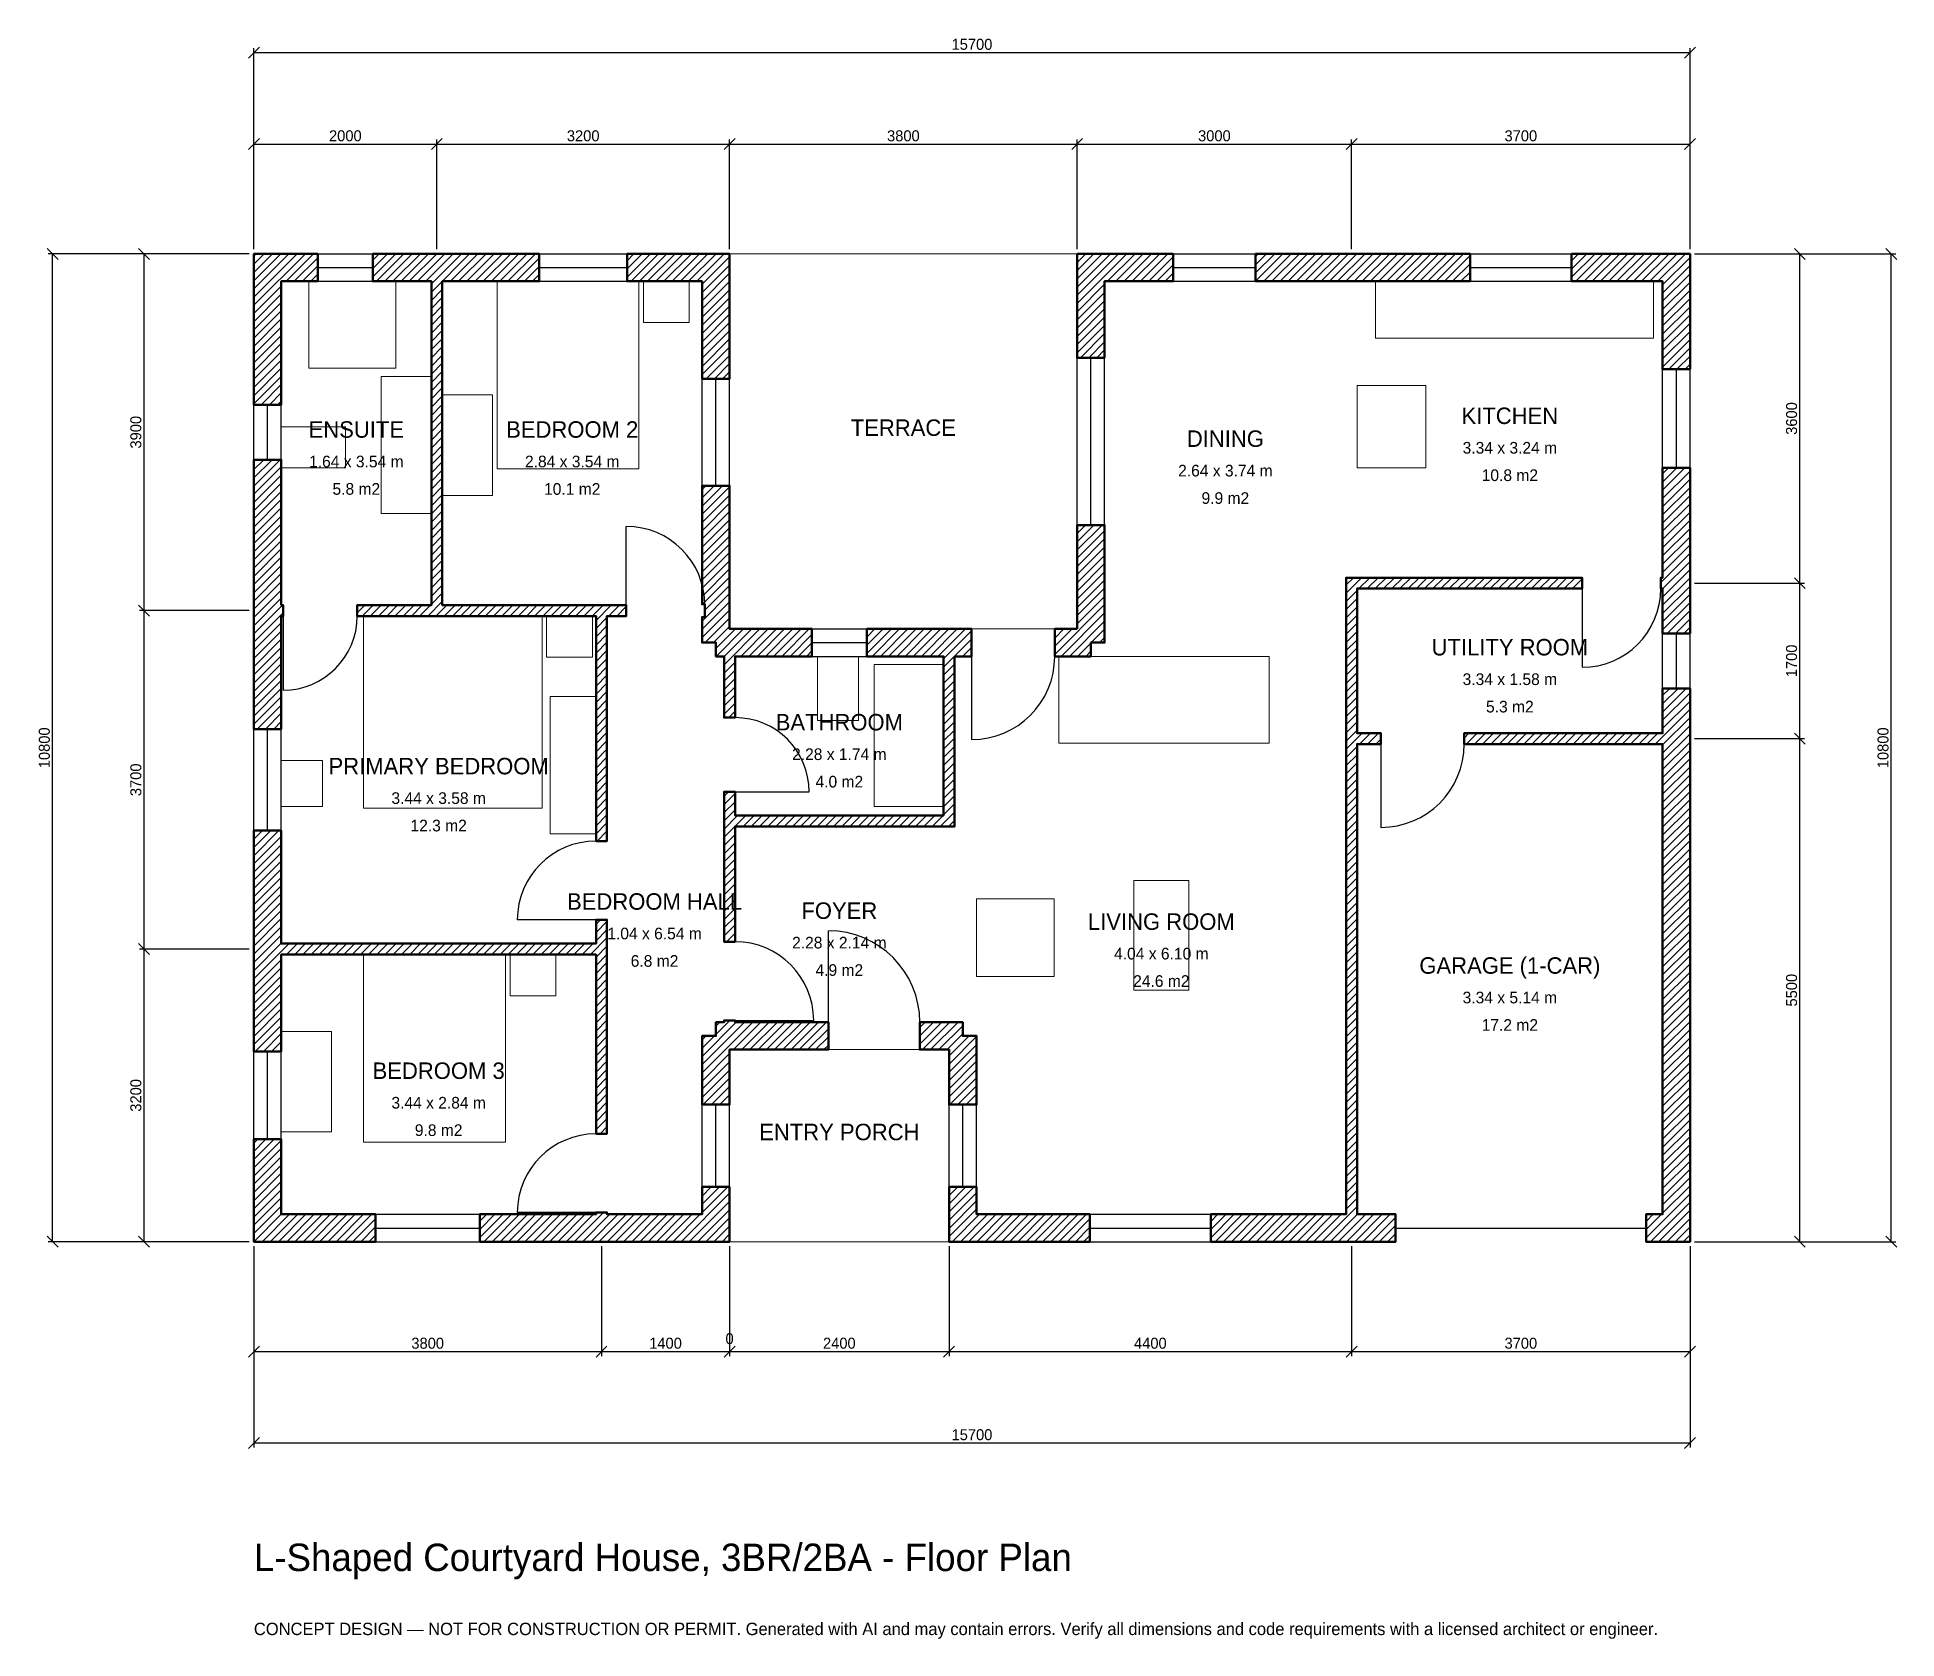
# Model space of a CAD drawing. Header units: millimetres. Extents: x -2369 to 17960, y -4341 to 13169.
import ezdxf
from ezdxf.enums import TextEntityAlignment as Align

# ---------------------------------------------------------------- set-up
doc = ezdxf.new("R2010")
doc.units = ezdxf.units.MM
doc.linetypes.add('DASHED', pattern=[1.524, 1.27, -0.254])
for name, color, linetype, lineweight in [('A-ANNO-DIMS', 1, 'Continuous', 13), ('A-ANNO-TEXT', 7, 'Continuous', 18), ('A-AREA-IDEN', 7, 'Continuous', 18), ('A-DOOR', 2, 'Continuous', 25), ('A-FLOR-FIXT', 9, 'Continuous', 13), ('A-FURN', 9, 'Continuous', 13), ('A-GLAZ', 4, 'Continuous', 25), ('A-SITE-PAVE', 8, 'Continuous', 13), ('A-WALL', 7, 'Continuous', 50), ('A-WALL-PATT', 8, 'Continuous', 13)]:
    doc.layers.add(name, color=color, linetype=linetype, lineweight=lineweight)
doc.dimstyles.new('PLAN', dxfattribs={"dimtxt": 120, "dimasz": 80, "dimexe": 50, "dimexo": 50, "dimgap": 30, "dimtad": 1, "dimdec": 0, "dimtsz": 60, "dimcen": 2.5, "dimclrd": 1, "dimclre": 1, "dimazin": 3, "dimtfac": 1, "dimtmove": 0, "dimatfit": 3})

msp = doc.modelspace()

# ---------------------------------------------------------------- hatches: boundary and pattern name
at = {"layer": 'A-WALL-PATT'}
h = msp.add_hatch(dxfattribs=at)
h.set_pattern_fill('ANSI31', color=8, scale=20)
h.paths.add_polyline_path([(3950, 0), (3860, 0), (3860, -0.001), (3740, -0.001), (3740, 0), (3650, 0), (2470, 0), (2470, 300), (3650, 300), (3740, 300), (3740, 320), (3860, 320), (3860, 300), (3950, 300), (4900, 300), (4900, 600), (5200, 600), (5200, 300), (5200.001, 300), (5200.001, 0), (5200.001, 0), (5200, 0), (5200, -0.001), (4900, -0.001), (4900, 0), (3950, 0)])
h.paths.add_polyline_path([(300, 0), (300, -0.001), (0, -0.001), (0, 0), (-0.001, 0), (-0.001, 0), (-0.001, 300), (0, 300), (0, 1120), (300, 1120), (300, 300), (1330, 300), (1330, 0), (300, 0)])
h.paths.add_polyline_path([(0, 3050), (0, 3140), (-0.001, 3140), (-0.001, 3260), (0, 3260), (0, 3350), (0, 4495), (300, 4495), (300, 3350), (300, 3260), (3740, 3260), (3740, 3520), (3860, 3520), (3860, 3260), (3860, 3140), (3860, 1180), (3740, 1180), (3740, 3140), (300, 3140), (300, 3050), (300, 2080), (0, 2080), (0, 3050)])
h.paths.add_polyline_path([(0, 6750), (0, 6840), (-0.001, 6840), (-0.001, 6960), (0, 6960), (0, 7050), (0, 8550), (300, 8550), (300, 7050), (300, 6960), (320, 6960), (320, 6840), (300, 6840), (300, 6750), (300, 5605), (0, 5605), (0, 6750)])
h.paths.add_polyline_path([(0, 10500), (-0.001, 10500), (-0.001, 10800), (0, 10800), (0, 10800.001), (300, 10800.001), (300, 10800), (700, 10800), (700, 10500), (300, 10500), (300, 9150), (0, 9150), (0, 10500)])
h.paths.add_polyline_path([(1850, 10800), (1940, 10800), (1940, 10800.001), (2060, 10800.001), (2060, 10800), (2150, 10800), (3120, 10800), (3120, 10500), (2150, 10500), (2060, 10500), (2060, 6960), (3740, 6960), (3860, 6960), (4070, 6960), (4070, 6840), (3860, 6840), (3860, 4380), (3740, 4380), (3740, 6840), (2060, 6840), (1940, 6840), (1130, 6840), (1130, 6960), (1940, 6960), (1940, 10500), (1850, 10500), (1300, 10500), (1300, 10800), (1850, 10800)])
h.paths.add_polyline_path([(4900, 10800), (4900, 10800.001), (5200, 10800.001), (5200, 10800), (5200.001, 10800), (5200.001, 10500), (5200, 10500), (5200, 9435), (4900, 9435), (4900, 10500), (4080, 10500), (4080, 10800), (4900, 10800)])
h.paths.add_polyline_path([(5200, 6960), (5200.001, 6960), (5200.001, 6840), (5200, 6840), (5200, 6760), (5200.001, 6760), (5200.001, 6700.001), (5260, 6700.001), (5260, 6700), (6100, 6700), (6100, 6400), (5260, 6400), (5260, 5730), (5140, 5730), (5140, 6400), (5050, 6400), (5050, 6550), (4900, 6550), (4900, 6830), (4930, 6830), (4930, 6970), (4900, 6970), (4900, 7050), (4900, 7050), (4900, 8265), (5200, 8265), (5200, 6960)])
h.paths.add_polyline_path([(7450, 6700), (7450, 6700), (7540, 6700), (7540, 6700.001), (7660, 6700.001), (7660, 6700), (7845, 6700), (7845, 6400), (7750, 6400), (7750, 6400), (7660, 6400), (7660, 4660), (7660, 4540), (7540, 4540), (5260, 4540), (5260, 3280), (5140, 3280), (5140, 4540), (5140, 4660), (5140, 4920), (5260, 4920), (5260, 4660), (7540, 4660), (7540, 6400), (6700, 6400), (6700, 6700), (7450, 6700)])
h.paths.add_polyline_path([(9000, 6700), (9000, 7835), (9300, 7835), (9300, 6550), (9150, 6550), (9150, 6400), (8755, 6400), (8755, 6700), (9000, 6700)])
h.paths.add_polyline_path([(9000, 10500), (8999.999, 10500), (8999.999, 10800), (9000, 10800), (9000, 10800.001), (9300, 10800.001), (9300, 10800), (10050, 10800), (10050, 10500), (9300, 10500), (9300, 9665), (9000, 9665), (9000, 10500)])
h.paths.add_polyline_path([(11850, 10800), (12150, 10800), (13295, 10800), (13295, 10500), (12150, 10500), (11850, 10500), (10950, 10500), (10950, 10800), (11850, 10800)])
h.paths.add_polyline_path([(15400, 10800), (15400, 10800.001), (15700, 10800.001), (15700, 10800), (15700.001, 10800), (15700.001, 10500), (15700, 10500), (15700, 9540), (15400, 9540), (15400, 10500), (14405, 10500), (14405, 10800), (15400, 10800)])
h.paths.add_polyline_path([(15700, 7350), (15700, 7260), (15700.001, 7260), (15700.001, 7140), (15700, 7140), (15700, 7050), (15700, 6650), (15400, 6650), (15400, 7050), (15400, 7140), (15380, 7140), (15380, 7260), (15400, 7260), (15400, 7350), (15400, 8460), (15700, 8460), (15700, 7350)])
h.paths.add_polyline_path([(15700, 5650), (15700, 5560), (15700.001, 5560), (15700.001, 5440), (15700, 5440), (15700, 5350), (15700, 300), (15700.001, 300), (15700.001, 0), (15700, 0), (15700, -0.001), (15400, -0.001), (15400, 0), (15220, 0), (15220, 300), (15400, 300), (15400, 5350), (15400, 5440), (13230, 5440), (13230, 5560), (15400, 5560), (15400, 5650), (15400, 6050), (15700, 6050), (15700, 5650)])
h.paths.add_polyline_path([(12150, 0), (12060, 0), (12060, -0.001), (11940, -0.001), (11940, 0), (11850, 0), (10460, 0), (10460, 300), (11850, 300), (11940, 300), (11940, 5440), (11940, 5560), (11940, 6640), (11940, 6760), (11940, 7140), (11940, 7260), (12060, 7260), (14520, 7260), (14520, 7140), (12060, 7140), (12060, 6760), (12060, 6640), (12060, 5560), (12320, 5560), (12320, 5440), (12060, 5440), (12060, 300), (12150, 300), (12480, 300), (12480, 0), (12150, 0)])
h.paths.add_polyline_path([(7900, 0), (7900, -0.001), (7600, -0.001), (7600, 0), (7599.999, 0), (7599.999, 300), (7600, 300), (7600, 600), (7900, 600), (7900, 300), (9140, 300), (9140, 0), (7900, 0)])
h.paths.add_polyline_path([(7600, 2100), (7280, 2100), (7280, 2400), (7750, 2400), (7750, 2250), (7900, 2250), (7900, 1500), (7600, 1500), (7600, 2100)])
h.paths.add_polyline_path([(5260, 2100), (5260, 2099.999), (5200.001, 2099.999), (5200.001, 2040), (5200, 2040), (5200, 1500), (4900, 1500), (4900, 2250), (5050, 2250), (5050, 2400), (5140, 2400), (5140, 2420), (5260, 2420), (5260, 2400), (6280, 2400), (6280, 2100), (5260, 2100)])

# ---------------------------------------------------------------- linework, layer by layer
at = {"layer": 'A-DOOR'}
for p, q in [((4070, 6960), (4070, 7820)), ((14520, 7140), (14520, 6280)), ((320, 6840), (320, 6030)), ((7845, 6400), (7845, 5490)), ((12320, 5440), (12320, 4530)), ((5260, 4920), (6070, 4920)), ((3740, 3520), (2880, 3520)), ((6280, 2400), (6280, 3400)), ((5260, 2420), (6120, 2420)), ((3740, 320), (2880, 320))]:
    msp.add_line(p, q, dxfattribs=at)
at = {"layer": 'A-DOOR', "linetype": 'DASHED'}
msp.add_line((12480, 150), (15220, 150), dxfattribs=at)
at = {"layer": 'A-DOOR'}
for centre, radius, start, end in [((4070, 6960), 860, 0, 90), ((14520, 7140), 860, 270, 360), ((320, 6840), 810, 270, 360), ((7845, 6400), 910, 270, 360), ((5260, 4920), 810, 0, 90), ((12320, 5440), 910, 270, 360), ((3740, 3520), 860, 90, 180), ((5260, 2420), 860, 0, 90), ((6280, 2400), 1000, 0, 90), ((3740, 320), 860, 90, 180)]:
    msp.add_arc(centre, radius, start, end, dxfattribs=at)
at = {"layer": 'A-FLOR-FIXT'}
for points in [[(600, 9550), (1550, 9550), (1550, 10500), (600, 10500)], [(12260, 9880), (15300, 9880), (15300, 10500), (12260, 10500)], [(1390, 7960), (1940, 7960), (1940, 9460), (1390, 9460)], [(300, 8460), (1000, 8460), (1000, 8910), (300, 8910)], [(6160, 5700), (6610, 5700), (6610, 6400), (6160, 6400)], [(6780, 4760), (7540, 4760), (7540, 6310), (6780, 6310)]]:
    msp.add_lwpolyline(points, close=True, dxfattribs=at)
at = {"layer": 'A-FURN'}
for points in [[(2660, 8450), (4210, 8450), (4210, 10500), (2660, 10500)], [(4260, 10050), (4760, 10050), (4760, 10500), (4260, 10500)], [(12060, 8460), (12810, 8460), (12810, 9360), (12060, 9360)], [(2060, 8160), (2610, 8160), (2610, 9260), (2060, 9260)], [(1200, 4740), (3150, 4740), (3150, 6840), (1200, 6840)], [(3200, 6390), (3700, 6390), (3700, 6840), (3200, 6840)], [(8800, 5450), (11100, 5450), (11100, 6400), (8800, 6400)], [(3240, 4460), (3740, 4460), (3740, 5960), (3240, 5960)], [(300, 4760), (750, 4760), (750, 5260), (300, 5260)], [(9620, 2750), (10220, 2750), (10220, 3950), (9620, 3950)], [(7900, 2900), (8750, 2900), (8750, 3750), (7900, 3750)], [(1200, 1090), (2750, 1090), (2750, 3140), (1200, 3140)], [(2800, 2690), (3300, 2690), (3300, 3140), (2800, 3140)], [(300, 1200), (850, 1200), (850, 2300), (300, 2300)]]:
    msp.add_lwpolyline(points, close=True, dxfattribs=at)
at = {"layer": 'A-GLAZ'}
for p, q in [((700, 10800), (1300, 10800)), ((3120, 10800), (4080, 10800)), ((10050, 10800), (10950, 10800)), ((13295, 10800), (14405, 10800)), ((700, 10650), (1300, 10650)), ((3120, 10650), (4080, 10650)), ((10050, 10650), (10950, 10650)), ((13295, 10650), (14405, 10650)), ((700, 10500), (1300, 10500)), ((3120, 10500), (4080, 10500)), ((10050, 10500), (10950, 10500)), ((13295, 10500), (14405, 10500)), ((9000, 7835), (9000, 9665)), ((9150, 7835), (9150, 9665)), ((9300, 7835), (9300, 9665)), ((4900, 8265), (4900, 9435)), ((5050, 8265), (5050, 9435)), ((5200, 8265), (5200, 9435)), ((15400, 8460), (15400, 9540)), ((15550, 8460), (15550, 9540)), ((15700, 8460), (15700, 9540)), ((0, 8550), (0, 9150)), ((150, 8550), (150, 9150)), ((300, 8550), (300, 9150)), ((6100, 6700), (6700, 6700)), ((6100, 6550), (6700, 6550)), ((15400, 6050), (15400, 6650)), ((15550, 6050), (15550, 6650)), ((15700, 6050), (15700, 6650)), ((6100, 6400), (6700, 6400)), ((0, 4495), (0, 5605)), ((150, 4495), (150, 5605)), ((300, 4495), (300, 5605)), ((0, 1120), (0, 2080)), ((150, 1120), (150, 2080)), ((300, 1120), (300, 2080)), ((4900, 600), (4900, 1500)), ((5050, 600), (5050, 1500)), ((5200, 600), (5200, 1500)), ((7600, 600), (7600, 1500)), ((7750, 600), (7750, 1500)), ((7900, 600), (7900, 1500)), ((1330, 300), (2470, 300)), ((9140, 300), (10460, 300)), ((1330, 150), (2470, 150)), ((1330, 0), (2470, 0)), ((9140, 150), (10460, 150)), ((9140, 0), (10460, 0))]:
    msp.add_line(p, q, dxfattribs=at)
at = {"layer": 'A-SITE-PAVE', "linetype": 'DASHED'}
for points in [[(5200, 6700), (9000, 6700), (9000, 10800), (5200, 10800)], [(5200, 0), (7600, 0), (7600, 2100), (5200, 2100)]]:
    msp.add_lwpolyline(points, close=True, dxfattribs=at)
at = {"layer": 'A-WALL'}
for points in [[(0, 10500), (-0.001, 10500), (-0.001, 10800), (0, 10800), (0, 10800.001), (300, 10800.001), (300, 10800), (700, 10800), (700, 10500), (300, 10500), (300, 9150), (0, 9150), (0, 10500)], [(1850, 10800), (1940, 10800), (1940, 10800.001), (2060, 10800.001), (2060, 10800), (2150, 10800), (3120, 10800), (3120, 10500), (2150, 10500), (2060, 10500), (2060, 6960), (3740, 6960), (3860, 6960), (4070, 6960), (4070, 6840), (3860, 6840), (3860, 4380), (3740, 4380), (3740, 6840), (2060, 6840), (1940, 6840), (1130, 6840), (1130, 6960), (1940, 6960), (1940, 10500), (1850, 10500), (1300, 10500), (1300, 10800), (1850, 10800)], [(4900, 10800), (4900, 10800.001), (5200, 10800.001), (5200, 10800), (5200.001, 10800), (5200.001, 10500), (5200, 10500), (5200, 9435), (4900, 9435), (4900, 10500), (4080, 10500), (4080, 10800), (4900, 10800)], [(9000, 10500), (8999.999, 10500), (8999.999, 10800), (9000, 10800), (9000, 10800.001), (9300, 10800.001), (9300, 10800), (10050, 10800), (10050, 10500), (9300, 10500), (9300, 9665), (9000, 9665), (9000, 10500)], [(11850, 10800), (12150, 10800), (13295, 10800), (13295, 10500), (12150, 10500), (11850, 10500), (10950, 10500), (10950, 10800), (11850, 10800)], [(15400, 10800), (15400, 10800.001), (15700, 10800.001), (15700, 10800), (15700.001, 10800), (15700.001, 10500), (15700, 10500), (15700, 9540), (15400, 9540), (15400, 10500), (14405, 10500), (14405, 10800), (15400, 10800)], [(0, 6750), (0, 6840), (-0.001, 6840), (-0.001, 6960), (0, 6960), (0, 7050), (0, 8550), (300, 8550), (300, 7050), (300, 6960), (320, 6960), (320, 6840), (300, 6840), (300, 6750), (300, 5605), (0, 5605), (0, 6750)], [(15700, 7350), (15700, 7260), (15700.001, 7260), (15700.001, 7140), (15700, 7140), (15700, 7050), (15700, 6650), (15400, 6650), (15400, 7050), (15400, 7140), (15380, 7140), (15380, 7260), (15400, 7260), (15400, 7350), (15400, 8460), (15700, 8460), (15700, 7350)], [(5200, 6960), (5200.001, 6960), (5200.001, 6840), (5200, 6840), (5200, 6760), (5200.001, 6760), (5200.001, 6700.001), (5260, 6700.001), (5260, 6700), (6100, 6700), (6100, 6400), (5260, 6400), (5260, 5730), (5140, 5730), (5140, 6400), (5050, 6400), (5050, 6550), (4900, 6550), (4900, 6830), (4930, 6830), (4930, 6970), (4900, 6970), (4900, 7050), (4900, 7050), (4900, 8265), (5200, 8265), (5200, 6960)], [(9000, 6700), (9000, 7835), (9300, 7835), (9300, 6550), (9150, 6550), (9150, 6400), (8755, 6400), (8755, 6700), (9000, 6700)], [(12150, 0), (12060, 0), (12060, -0.001), (11940, -0.001), (11940, 0), (11850, 0), (10460, 0), (10460, 300), (11850, 300), (11940, 300), (11940, 5440), (11940, 5560), (11940, 6640), (11940, 6760), (11940, 7140), (11940, 7260), (12060, 7260), (14520, 7260), (14520, 7140), (12060, 7140), (12060, 6760), (12060, 6640), (12060, 5560), (12320, 5560), (12320, 5440), (12060, 5440), (12060, 300), (12150, 300), (12480, 300), (12480, 0), (12150, 0)], [(7450, 6700), (7450, 6700), (7540, 6700), (7540, 6700.001), (7660, 6700.001), (7660, 6700), (7845, 6700), (7845, 6400), (7750, 6400), (7750, 6400), (7660, 6400), (7660, 4660), (7660, 4540), (7540, 4540), (5260, 4540), (5260, 3280), (5140, 3280), (5140, 4540), (5140, 4660), (5140, 4920), (5260, 4920), (5260, 4660), (7540, 4660), (7540, 6400), (6700, 6400), (6700, 6700), (7450, 6700)], [(15700, 5650), (15700, 5560), (15700.001, 5560), (15700.001, 5440), (15700, 5440), (15700, 5350), (15700, 300), (15700.001, 300), (15700.001, 0), (15700, 0), (15700, -0.001), (15400, -0.001), (15400, 0), (15220, 0), (15220, 300), (15400, 300), (15400, 5350), (15400, 5440), (13230, 5440), (13230, 5560), (15400, 5560), (15400, 5650), (15400, 6050), (15700, 6050), (15700, 5650)], [(0, 3050), (0, 3140), (-0.001, 3140), (-0.001, 3260), (0, 3260), (0, 3350), (0, 4495), (300, 4495), (300, 3350), (300, 3260), (3740, 3260), (3740, 3520), (3860, 3520), (3860, 3260), (3860, 3140), (3860, 1180), (3740, 1180), (3740, 3140), (300, 3140), (300, 3050), (300, 2080), (0, 2080), (0, 3050)], [(5260, 2100), (5260, 2099.999), (5200.001, 2099.999), (5200.001, 2040), (5200, 2040), (5200, 1500), (4900, 1500), (4900, 2250), (5050, 2250), (5050, 2400), (5140, 2400), (5140, 2420), (5260, 2420), (5260, 2400), (6280, 2400), (6280, 2100), (5260, 2100)], [(7600, 2100), (7280, 2100), (7280, 2400), (7750, 2400), (7750, 2250), (7900, 2250), (7900, 1500), (7600, 1500), (7600, 2100)], [(300, 0), (300, -0.001), (0, -0.001), (0, 0), (-0.001, 0), (-0.001, 0), (-0.001, 300), (0, 300), (0, 1120), (300, 1120), (300, 300), (1330, 300), (1330, 0), (300, 0)], [(3950, 0), (3860, 0), (3860, -0.001), (3740, -0.001), (3740, 0), (3650, 0), (2470, 0), (2470, 300), (3650, 300), (3740, 300), (3740, 320), (3860, 320), (3860, 300), (3950, 300), (4900, 300), (4900, 600), (5200, 600), (5200, 300), (5200.001, 300), (5200.001, 0), (5200.001, 0), (5200, 0), (5200, -0.001), (4900, -0.001), (4900, 0), (3950, 0)], [(7900, 0), (7900, -0.001), (7600, -0.001), (7600, 0), (7599.999, 0), (7599.999, 300), (7600, 300), (7600, 600), (7900, 600), (7900, 300), (9140, 300), (9140, 0), (7900, 0)]]:
    msp.add_lwpolyline(points, close=True, dxfattribs=at)

# ---------------------------------------------------------------- texts
at = {"layer": 'A-ANNO-TEXT'}
for s, height, p in [('L-Shaped Courtyard House, 3BR/2BA - Floor Plan', 300, (0, -3600)), ('CONCEPT DESIGN — NOT FOR CONSTRUCTION OR PERMIT. Generated with AI and may contain errors. Verify all dimensions and code requirements with a licensed architect or engineer.', 135, (0, -4300))]:
    msp.add_text(s, height=height, dxfattribs=at).set_placement(p)
at = {"layer": 'A-AREA-IDEN'}
for s, height, p in [('ENSUITE', 180, (1120, 8880)), ('BEDROOM 2', 180, (3480, 8880)), ('TERRACE', 180, (7100, 8900)), ('KITCHEN', 180, (13730, 9030)), ('DINING', 180, (10620, 8780)), ('3.34 x 3.24 m', 127.5, (13730, 8680)), ('1.64 x 3.54 m', 127.5, (1120, 8530)), ('2.84 x 3.54 m', 127.5, (3480, 8530)), ('2.64 x 3.74 m', 127.5, (10620, 8430)), ('10.8 m2', 127.5, (13730, 8380)), ('5.8 m2', 127.5, (1120, 8230)), ('10.1 m2', 127.5, (3480, 8230)), ('9.9 m2', 127.5, (10620, 8130)), ('UTILITY ROOM', 180, (13730, 6500)), ('3.34 x 1.58 m', 127.5, (13730, 6150)), ('5.3 m2', 127.5, (13730, 5850)), ('BATHROOM', 180, (6400, 5680)), ('PRIMARY BEDROOM', 180, (2020, 5200)), ('2.28 x 1.74 m', 127.5, (6400, 5330)), ('4.0 m2', 127.5, (6400, 5030)), ('3.44 x 3.58 m', 127.5, (2020, 4850)), ('12.3 m2', 127.5, (2020, 4550)), ('BEDROOM HALL', 180, (4380, 3720)), ('FOYER', 180, (6400, 3620)), ('LIVING ROOM', 180, (9920, 3500)), ('1.04 x 6.54 m', 127.5, (4380, 3370)), ('2.28 x 2.14 m', 127.5, (6400, 3270)), ('6.8 m2', 127.5, (4380, 3070)), ('4.04 x 6.10 m', 127.5, (9920, 3150)), ('GARAGE (1-CAR)', 180, (13730, 3020)), ('4.9 m2', 127.5, (6400, 2970)), ('24.6 m2', 127.5, (9920, 2850)), ('3.34 x 5.14 m', 127.5, (13730, 2670)), ('17.2 m2', 127.5, (13730, 2370)), ('BEDROOM 3', 180, (2020, 1870)), ('3.44 x 2.84 m', 127.5, (2020, 1520)), ('9.8 m2', 127.5, (2020, 1220)), ('ENTRY PORCH', 180, (6400, 1200))]:
    msp.add_text(s, height=height, dxfattribs=at).set_placement(p, align=Align.MIDDLE_CENTER)

# ---------------------------------------------------------------- dimensions: what is measured, and where the dimension line sits
at = {"layer": 'A-ANNO-DIMS'}
for base, p1, p2, text in [((0, 13000), (0, 10800), (15700, 10800), '15700'), ((0, 12000), (0, 10800), (2000, 10800), '2000'), ((2000, 12000), (2000, 10800), (5200, 10800), '3200'), ((5200, 12000), (5200, 10800), (9000, 10800), '3800'), ((9000, 12000), (9000, 10800), (12000, 10800), '3000'), ((12000, 12000), (12000, 10800), (15700, 10800), '3700'), ((0, -1200), (0, 0), (3800, 0), '3800'), ((0, -2200), (0, 0), (15700, 0), '15700'), ((3800, -1200), (3800, 0), (5200, 0), '1400'), ((5200, -1200), (5200, 0), (5200, 0), '0'), ((5200, -1200), (5200, 0), (7600, 0), '2400'), ((7600, -1200), (7600, 0), (12000, 0), '4400'), ((12000, -1200), (12000, 0), (15700, 0), '3700')]:
    msp.add_linear_dim(base=base, p1=p1, p2=p2, text=text, dimstyle='PLAN', dxfattribs=at).render()
for base, p1, p2, text in [((-2200, 0), (0, 0), (0, 10800), '10800'), ((-1200, 6900), (0, 6900), (0, 10800), '3900'), ((16900, 7200), (15700, 7200), (15700, 10800), '3600'), ((17900, 0), (15700, 0), (15700, 10800), '10800'), ((16900, 5500), (15700, 5500), (15700, 7200), '1700'), ((-1200, 3200), (0, 3200), (0, 6900), '3700'), ((16900, 0), (15700, 0), (15700, 5500), '5500'), ((-1200, 0), (0, 0), (0, 3200), '3200')]:
    msp.add_linear_dim(base=base, p1=p1, p2=p2, angle=90, text=text, dimstyle='PLAN', dxfattribs=at).render()

doc.saveas('drawing.dxf')
